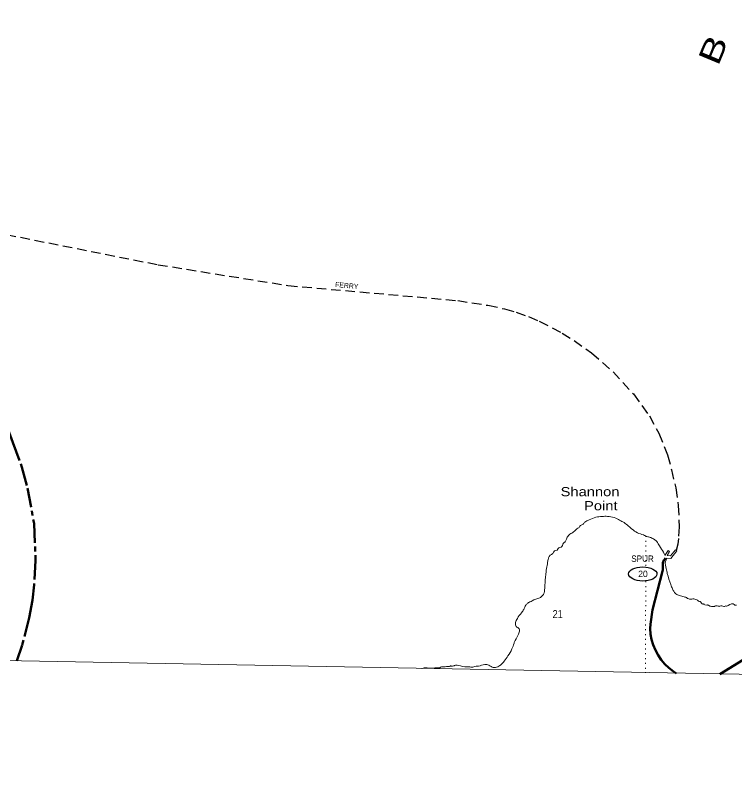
# Model space of a CAD drawing. Header units: feet. Extents: x -489137 to -242534, y 368785 to 558127.
# Drawn here: x -424215 to -408461, y 368785 to 385596 of the extents above; entities that cross this region are included whole.
import ezdxf
from ezdxf.enums import TextEntityAlignment as Align

# ---------------------------------------------------------------- set-up
doc = ezdxf.new("R2010")
doc.units = ezdxf.units.FT
doc.header["$LTSCALE"] = 70
for name, pattern in [('DOTTED', [1.5, 0.3, -1.2]), ('LONG_DASH_SHORT_DASH', [9.9, 6, -1.2, 1.5, -1.2]), ('LONG_DASHED', [7.5, 6, -1.5]), ('MEDIUM_DASHED', [4.5, 3, -1.5])]:
    doc.linetypes.add(name, pattern=pattern)
for name, color, linetype, lineweight in [('11', 7, 'LONG_DASH_SHORT_DASH', 60), ('17', 7, 'Continuous', 25), ('23', 7, 'Continuous', 70), ('33', 7, 'LONG_DASHED', 25), ('39', 7, 'Continuous', 13), ('4', 7, 'Continuous', 13), ('7', 7, 'DOTTED', 13)]:
    doc.layers.add(name, color=color, linetype=linetype, lineweight=lineweight)
doc.layers.add('41', color=7, linetype='Continuous')
doc.layers.add('42', color=7, linetype='Continuous')

msp = doc.modelspace()

# ---------------------------------------------------------------- linework, layer by layer
at = {"layer": '11'}
msp.add_lwpolyline([(-427792.9, 382460.68), (-426903.72, 381729.8), (-426736.43, 381550.99), (-426638.18, 381388.06), (-426495.1, 381088.51), (-424597.87, 377036.9), (-424412, 376637.76), (-424274.08, 376265.45), (-424072.32, 375724.77), (-423948.8, 375264.06), (-423808.43, 374491.55), (-423773.33, 373685.33), (-423804.21, 373154.39), (-423843.5, 372818.69), (-423910.88, 372429.62), (-424065.29, 371835.48), (-424184.19, 371487.55)], dxfattribs=at)
at = {"layer": '17'}
msp.add_ellipse((-410510.23, 373388.4), major_axis=(-309.24, 1), ratio=0.500121, dxfattribs=at)
at = {"layer": '23'}
for points in [[(-409775.02, 371217.19), (-409841.02, 371259.56), (-409938.48, 371334.62), (-410027.56, 371419.46), (-410107.28, 371513.14), (-410176.78, 371614.64), (-410235.28, 371722.85), (-410282.15, 371836.59), (-410316.88, 371954.6), (-410339.08, 372075.59), (-410348.51, 372198.24), (-410341.51, 372294.32), (-410297.52, 372603.9), (-410080.76, 373452.43), (-410074.35, 373477.51), (-410074.06, 373502.43), (-410073.58, 373544.27), (-410073.29, 373569.06), (-410074.21, 373594.27), (-410073.36, 373610.86), (-410070.12, 373631.44), (-410064.76, 373651.56), (-410057.32, 373671.02), (-410047.89, 373689.59), (-410036.57, 373707.07), (-410023.48, 373723.27), (-410011.88, 373735.04)], [(-408829.88, 371199.79), (-406447.01, 372663.21), (-406393.78, 372710.71), (-406346.62, 372756.29), (-405952.68, 373345.14), (-405936.88, 373374.87), (-405918.06, 373402.79), (-405896.42, 373428.59), (-405872.2, 373451.98), (-405845.67, 373472.72), (-405817.12, 373490.57), (-405796.34, 373500.71), (-405771.54, 373511.37), (-405746.34, 373520.94), (-405087.48, 373771.14)]]:
    msp.add_lwpolyline(points, dxfattribs=at)
at = {"layer": '33', "linetype": 'MEDIUM_DASHED'}
msp.add_lwpolyline([(-427811.72, 381483.72), (-421097.86, 380147.38), (-418261.47, 379692.46), (-414553.84, 379364.22), (-413892.68, 379260.66), (-413529.87, 379181.4), (-413279.48, 379109.82), (-413003.54, 379012.66), (-412771.03, 378915.5), (-412272.8, 378654.72), (-412009.63, 378491.09), (-411628.94, 378220.08), (-411158.82, 377808.44), (-410716.81, 377322.66), (-410366.77, 376844.56), (-410162.37, 376466.17), (-409968.19, 375990.62), (-409883.88, 375665.91), (-409791.9, 375269.61), (-409735.69, 374886.11), (-409712.71, 374420.78), (-409730.08, 374166.7), (-409748.48, 374043.03), (-409777.86, 373903.05)], dxfattribs=at)
at = {"layer": '39'}
msp.add_lwpolyline([(-410027.97, 373795.58), (-409955.9, 373902.36), (-409924.19, 373881.1), (-409979.06, 373794.51), (-409901.75, 373783.57), (-409796.56, 373914.57), (-409767.63, 373895.18), (-409900.29, 373726.77), (-409991.69, 373737.31)], dxfattribs=at)
for points in [[(-414152.58, 371375.23), (-414098.07, 371376.34), (-413962.32, 371410.35), (-413873.81, 371392.73), (-413775.66, 371346.72), (-413731.28, 371345.97), (-413633.75, 371386.68), (-413607.17, 371408.41), (-413535.36, 371481.83), (-413454.76, 371599.46), (-413369.59, 371751.28), (-413323.23, 371873.52), (-413318.97, 371887.57), (-413231.51, 372055.49), (-413205.98, 372137.74), (-413209.14, 372192.25), (-413278.98, 372241.82), (-413288.48, 372278.28), (-413287.71, 372326.66), (-413249.9, 372418.79), (-413161.15, 372542.33), (-413109.54, 372614.06), (-413065.68, 372706.09), (-413020.55, 372751.72), (-412989.97, 372771.37), (-412975.74, 372777.18), (-412928.89, 372804.62), (-412760.37, 372868.34), (-412709.28, 372907.82), (-412682.47, 372943.66), (-412667.83, 372975.68), (-412656.7, 373040.03), (-412644.16, 373193.08), (-412624.03, 373440.8), (-412599.68, 373575.5), (-412577.33, 373710.24), (-412554.14, 373772.37), (-412457.79, 373865.53), (-412453.59, 373875.54), (-412365.97, 373928.51), (-412359.65, 373944.55), (-412276.25, 373985.49), (-412228.33, 374079.47), (-412216.15, 374083.3), (-412183.06, 374133.16), (-412170.34, 374171.26), (-412120.76, 374243.03), (-412039.18, 374296.11), (-411971.7, 374351.43), (-411949.08, 374377.27), (-411914.46, 374396.85), (-411873.33, 374444.57), (-411816.32, 374475.87), (-411775.26, 374519.55), (-411683.65, 374568.43), (-411533.32, 374630.43), (-411401.91, 374644.35), (-411371.59, 374647.88), (-411246.53, 374643.76), (-411099.77, 374609.01), (-411041.78, 374575.78), (-410945.7, 374525.76), (-410754.39, 374375.32), (-410626.61, 374288.47), (-410498.21, 374241.95), (-410401.98, 374202), (-410331.65, 374182.68), (-410251.63, 374138.97), (-410201.87, 374095.78), (-410146.87, 374002.09), (-410058.28, 373863.46), (-410029.25, 373798.45)], [(-409991.69, 373737.31), (-409992.05, 373715.14), (-410000.28, 373705.2), (-410002.46, 373695.15), (-410013.13, 373659.02), (-410001.44, 373507.58), (-409974.91, 373400.25), (-409900.14, 373154.98), (-409859.27, 373061.53), (-409826, 372996.43), (-409786.34, 372953.41), (-409752.39, 372930.66), (-409712.24, 372917.88), (-409607.77, 372887.89), (-409543.67, 372858.57), (-409535.73, 372850.37), (-409523.59, 372852.19), (-409487.54, 372835.45), (-409441.04, 372840.72), (-409354.38, 372833.2), (-409314.32, 372814.38), (-409274.45, 372783.46), (-409260.3, 372785.24), (-409196.65, 372727.7), (-409178.36, 372735.46), (-409152.42, 372716.87), (-409097.98, 372713.94)], [(-409097.98, 372713.94), (-409075.91, 372705.49), (-409055.93, 372693.06), (-409029.83, 372684.55), (-408947.18, 372679.13), (-408918.74, 372690.75), (-408858.24, 372687.71), (-408842.24, 372679.38), (-408805.72, 372690.87), (-408723.19, 372677.37), (-408694.76, 372689), (-408674.61, 372686.63), (-408646.18, 372698.26), (-408512.66, 372718.19), (-408504.78, 372705.96), (-408492.72, 372707.25)], [(-408492.72, 372707.25), (-408488.66, 372706.23), (-408480.95, 372705.21), (-408472.65, 372705.14), (-408461.95, 372705.5), (-408461.02, 372706.22)], [(-414945.04, 371336.35), (-414909.61, 371359.72), (-414824.87, 371358.29), (-414766.2, 371367.39), (-414731.9, 371366.82), (-414709.48, 371380.56), (-414697.47, 371374.3), (-414642.91, 371379.44), (-414620.56, 371389.14), (-414543.85, 371389.87), (-414348.63, 371356.35), (-414330.44, 371358.06), (-414245.77, 371352.6), (-414152.58, 371375.23)], [(-414945.04, 371336.35), (-415019.61, 371335), (-415138.93, 371331.6), (-415248.02, 371335), (-415326.43, 371326.48), (-415339.9, 371320.58)]]:
    msp.add_spline(points, degree=3, dxfattribs=at)
at = {"layer": '4'}
msp.add_lwpolyline([(-242558.54, 553372.83), (-244583.22, 368785.28), (-275154.66, 369142.74), (-305725.57, 369542.24), (-336295.9, 369983.8), (-366865.58, 370467.41), (-397434.59, 370993.07), (-428002.84, 371560.78), (-458570.27, 372170.54), (-489136.84, 372822.34), (-485065.03, 557803.58)], dxfattribs=at)
msp.add_lwpolyline([(-242558.54, 553372.83), (-244583.22, 368785.28), (-275154.66, 369142.74), (-305725.57, 369542.24), (-336295.9, 369983.8), (-366865.58, 370467.41), (-397434.59, 370993.07), (-428002.84, 371560.78), (-458570.27, 372170.54), (-489136.84, 372822.34), (-485065.03, 557803.58)], dxfattribs=at)
at = {"layer": '7'}
for p, q in [((-410440.31, 374217.74), (-410443.35, 373546.61)), ((-410444.78, 373229.57), (-410453.82, 371229.72))]:
    msp.add_line(p, q, dxfattribs=at)

# ---------------------------------------------------------------- texts
at = {"layer": '17', "width": 0.95}
msp.add_text('SPUR', height=140, dxfattribs=at).set_placement((-410516.17, 373652.93), align=Align.CENTER)
at = {"layer": '17'}
msp.add_text('20', height=140, dxfattribs=at).set_placement((-410506.78, 373320.09), align=Align.CENTER)
at = {"layer": '33'}
msp.add_text('FERRY', height=108.9, rotation=354.999, dxfattribs=at).set_placement((-417234.89, 379660.53))
at = {"layer": '41', "width": 1.4}
msp.add_text('B', height=484.3, rotation=67.386, dxfattribs=at).set_placement((-408867.22, 384471.66))
at = {"layer": '42', "width": 1.2}
for s, p in [('Shannon', (-412305.1, 375087.56)), ('Point', (-411793.73, 374780.76))]:
    msp.add_text(s, height=200, dxfattribs=at).set_placement(p)
at = {"layer": '7', "width": 0.85}
msp.add_text('21', height=175, dxfattribs=at).set_placement((-412480.29, 372425.12))

doc.saveas('drawing.dxf')
